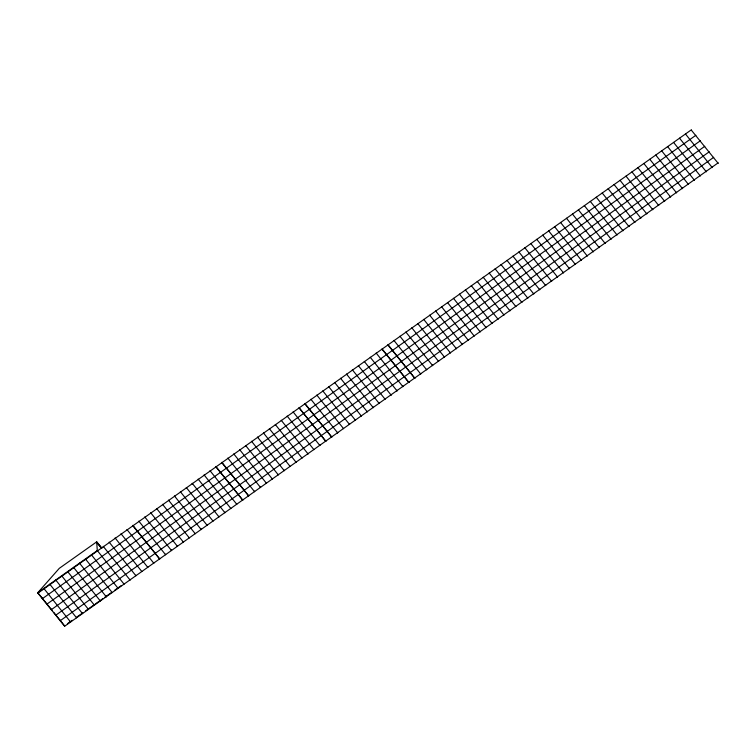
<?xml version="1.0" encoding="UTF-8"?>
<svg xmlns="http://www.w3.org/2000/svg" width="756" height="756" viewBox="0 0 756 756"><rect width="100%" height="100%" fill="white"/><g stroke="black" fill="none" stroke-linecap="round" stroke-linejoin="round"><path stroke-width="1.13" d="M52.249 610.564L37.8 592.676L59.289 568.342L96.683 541.854L101.493 547.798M37.8 592.676L97.297 550.548L124.069 584.161L124.031 583.623M718.162 162.842L64.647 626.242L37.913 593.158L691.428 129.758M67.416 623.719L72.207 620.326M77.008 616.924L82.763 612.851M85.645 610.81L93.319 605.376M95.237 604.016L102.92 598.582M104.838 597.221L111.557 592.458M114.43 590.427L121.149 585.664M691.466 130.297L718.2 163.381M700.349 176.016L673.577 142.402M658.703 205.509L631.931 171.895M515.923 306.634L489.151 273.02M474.277 336.127L447.505 302.513M388.026 344.632L414.798 378.255M388.055 345.18L414.789 378.265L414.77 377.716M382.092 348.837L408.873 382.451L408.835 381.922M382.12 349.385L408.854 382.47M396.966 390.323L397.004 390.861L370.232 357.238M391.069 395.057L364.297 361.444M352.409 369.864L379.2 403.468L379.162 402.929M349.537 424.475L322.765 390.861M343.583 428.69L316.83 395.067M337.667 432.886L310.896 399.262M304.961 403.468L331.733 437.081L331.695 436.552M304.98 404.016L331.723 437.091M325.798 441.287L299.017 407.682L325.789 441.296L325.76 440.748M313.938 449.688L287.167 416.074M308.004 453.893L281.232 420.279M290.181 466.509L263.428 432.886M245.662 446.021L245.624 445.492L272.396 479.106M266.471 483.311L239.699 449.688M260.536 487.507L233.765 453.893M221.895 462.294L248.667 495.917L248.63 495.378M221.914 462.842L248.648 495.927M215.999 467.038L242.733 500.113L242.695 499.584M242.714 500.132L215.961 466.499M236.789 504.328L210.026 470.704M230.863 508.523L204.092 474.9M192.26 483.84L192.232 483.311L219.004 516.924L218.966 516.395M207.135 525.325L180.363 491.712M195.246 533.745L168.494 500.122M189.331 537.941L162.559 504.318M183.396 542.137L156.624 508.523M132.895 525.335L159.667 558.949L159.629 558.41M132.914 525.874L159.648 558.958M153.733 563.154L126.961 529.531M141.854 571.564L115.092 537.941M130.004 579.956L103.222 546.342M96.447 542.024L100.784 547.391M112.2 592.562L85.428 558.949M106.265 596.767L79.493 563.154M70.601 622.027L43.829 588.414M53.695 612.351L64.534 625.76M101.843 548.317L96.683 541.854L97.326 551.077M713.711 157.333L60.197 620.723L60.159 620.194M712.209 167.057L712.246 167.586L685.475 133.973M709.251 151.814L55.736 615.214L55.698 614.675M704.79 146.305L51.285 609.695L51.247 609.166M706.265 171.272L706.302 171.801L679.531 138.187M700.339 140.786L46.825 604.186L46.787 603.647M695.879 135.277L42.374 598.667L42.336 598.138M694.367 179.692L694.405 180.23L667.633 146.617M688.414 183.906L688.451 184.445L661.68 150.831M682.47 188.121L682.507 188.66L655.735 155.037M676.516 192.336L676.554 192.874L649.782 159.251M670.572 196.551L670.61 197.08L643.828 163.466M664.618 200.765L664.656 201.294L637.884 167.681M652.721 209.195L652.759 209.724L625.987 176.11M646.767 213.4L646.805 213.939L620.033 180.325M640.823 217.615L640.861 218.153L614.089 184.54M634.87 221.829L634.908 222.368L608.136 188.745M628.926 226.044L628.964 226.583L602.192 192.96M622.972 230.259L623.01 230.788L596.238 197.174M617.028 234.473L617.066 235.003L590.285 201.389M611.075 238.688L611.113 239.217L584.341 205.604M605.131 242.903L605.159 243.432L578.387 209.818M599.177 247.108L599.215 247.647L572.443 214.033M593.224 251.323L593.262 251.861L566.49 218.248M587.28 255.537L587.317 256.076L560.546 222.453M581.326 259.752L581.364 260.291L554.592 226.668M575.382 263.967L575.42 264.496L548.648 230.882M569.429 268.182L569.466 268.711L542.695 235.097M563.485 272.396L563.522 272.925L536.751 239.312M557.531 276.601L557.569 277.14L530.797 243.526M551.587 280.816L551.625 281.355L524.844 247.741M545.634 285.031L545.671 285.57L518.899 251.946M539.68 289.246L539.718 289.784L512.946 256.161M533.736 293.46L533.774 293.99L507.002 260.376M527.783 297.675L527.82 298.204L501.048 264.591M521.838 301.89L521.876 302.419L495.104 268.805M509.941 310.31L509.979 310.848L483.207 277.235M503.987 314.524L504.025 315.063L477.253 281.449M498.043 318.739L498.081 319.278L471.3 285.655M492.09 322.954L492.128 323.492L465.356 289.869M486.136 327.168L486.174 327.698L459.402 294.084M480.192 331.383L480.23 331.912L453.458 298.299M468.295 339.813L468.333 340.342L441.561 306.728M462.341 344.018L462.379 344.556L435.607 310.943M456.397 348.232L456.435 348.771L429.663 315.157M450.444 352.447L450.481 352.986L423.71 319.363M444.5 356.662L444.537 357.201L417.756 323.577M438.546 360.877L438.584 361.406L411.812 327.792M432.593 365.091L432.63 365.62L405.859 332.007M426.649 369.306L426.686 369.835L399.915 336.222M420.695 373.511L420.733 374.05L393.961 340.436M402.901 386.127L402.92 386.666L376.167 353.043M396.947 390.332L396.985 390.871M391.032 394.528L391.05 395.076M385.097 398.733L385.116 399.272L358.363 365.649M373.228 407.134L373.256 407.682L346.494 374.05M367.303 411.34L367.321 411.878L340.559 378.255M361.368 415.535L361.387 416.084L334.634 382.46M352.428 369.845L352.466 370.383M355.433 419.741L355.452 420.289L328.699 386.656M349.499 423.946L349.518 424.485M337.63 432.347L337.649 432.895M319.835 444.953L319.854 445.501L293.092 411.869M307.966 453.354L307.985 453.902M302.031 457.56L302.05 458.108L275.297 424.475M296.097 461.765L296.116 462.303L269.363 428.68M284.228 470.166L284.256 470.714L257.494 437.081M278.293 474.371L278.321 474.919L251.559 441.287M266.433 482.772L266.452 483.32M260.499 486.977L260.518 487.525M254.564 491.183L254.583 491.721L227.83 458.098M224.901 512.19L224.919 512.738L198.157 479.106M213.031 520.591L213.05 521.139L186.297 487.516M207.097 524.796L207.116 525.344M201.162 529.002L201.181 529.54L174.428 495.917M183.358 541.608L183.387 542.147M177.433 545.804L177.452 546.352L150.69 512.729M171.499 550.009L171.517 550.557L144.765 516.924M165.564 554.214L165.583 554.753L138.83 521.13M153.695 562.615L153.714 563.163M147.76 566.82L147.779 567.359L121.026 533.736M135.891 575.221L135.919 575.77L109.157 542.137M129.966 579.427L129.985 579.975M118.097 587.828L118.116 588.376L91.363 554.743M106.227 596.238L106.246 596.777M100.293 600.434L100.312 600.982L73.559 567.35M94.358 604.639L94.387 605.187L67.624 571.555M88.414 608.854L88.452 609.383L61.68 575.77M82.461 613.069L82.498 613.598L55.727 579.984M76.517 617.283L76.554 617.813L49.783 584.199M64.619 625.703L64.647 626.242M37.876 592.619L37.913 593.158"/></g></svg>
